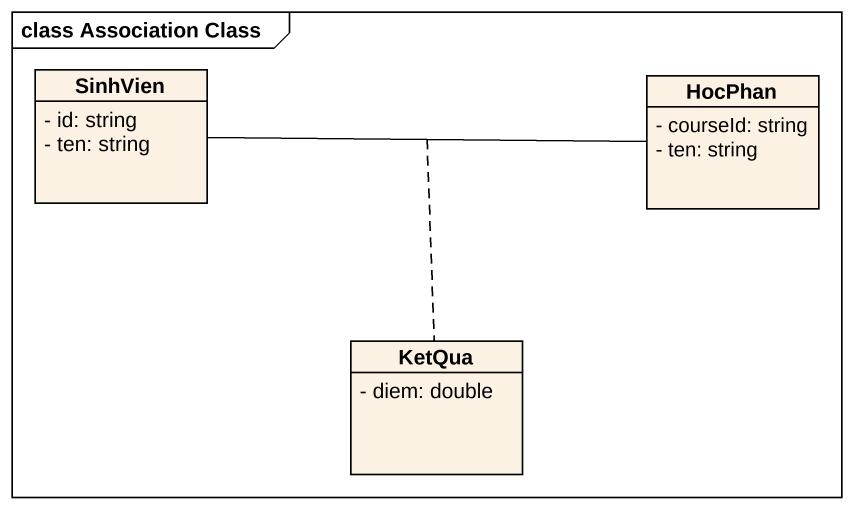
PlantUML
@startuml
mainframe class Association Class
hide circle
hide empty members
skinparam classAttributeIconSize 0
class SinhVien {
  - id: string
  - ten: string
}
class HocPhan {
  - courseId: string
  - ten: string
}
class KetQua {
  - diem: double
}
SinhVien -right- HocPhan
(SinhVien, HocPhan) .. KetQua
@enduml
